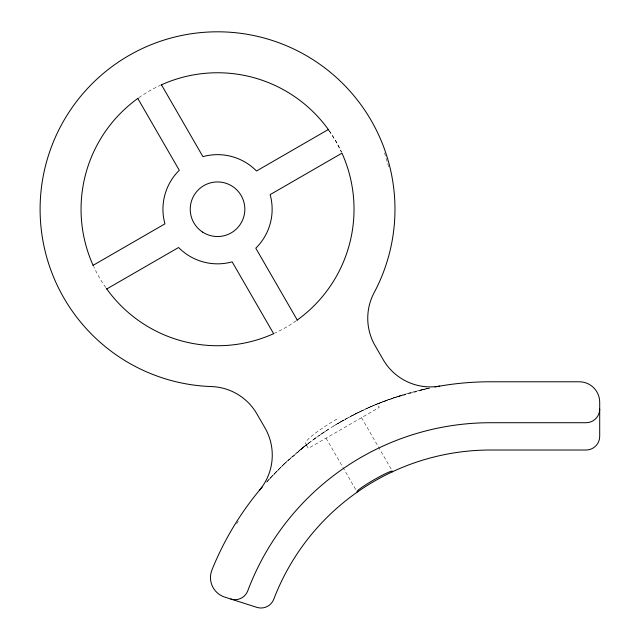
<?xml version="1.0" encoding="UTF-8"?>
<svg xmlns="http://www.w3.org/2000/svg" width="640" height="640" viewBox="0 0 640 640"><rect width="100%" height="100%" fill="white"/><g stroke="black" fill="none" stroke-linecap="round" stroke-linejoin="round"><path stroke-width="0.48" stroke-dasharray="3.2 2.4" d="M236.568 523.928L238.672 520.544M266.336 482.28L285.208 462.928M283.632 464.416L306.48 444.784L283.632 464.416L267.024 481.568A300.272 300.272 0 0 1 429.64 388.008M306.952 444.416L298.088 451.536L306.32 444.904L308.328 448.384L379.248 407.44L377.24 403.96L375.008 404.88M301.912 448.4L310.2 441.944M308.816 442.992L316 437.696M313.8 439.28L327 430.2M321.104 434.128L330.2 428.152M333.504 426.096L353.328 414.944M336.904 424.04L343.88 420.016M340.376 422.008L347.36 418.096M354.16 414.52L357.416 412.888M363.44 409.992L350.792 416.264L368.032 407.888M358.208 412.496L360.52 411.376M368.624 407.624L373.16 405.656M374.328 405.16L366.152 408.736L375.592 404.64L374.68 405.016M387.104 400.144L376.504 404.264L391.448 398.592L429.456 388.048C411.616 392.016 393.984 397.096 377.056 404.032L403.408 394.688M421.264 389.872L429.456 388.048M329.312 130.912L336.16 141.736L341.616 152.384M361.52 417.68L392.68 471.656M326.064 438.152L356.232 490.408M384.552 152.952L388.712 167.104M307.36 444.256A40.856 5.64 -30 0 1 338.592 418.104M296.128 320.832A136.488 136.488 0 0 1 274.888 333.096M105.768 287.576A136.488 136.488 0 0 1 93.68 266.592M138.952 97.648A136.488 136.488 0 0 1 160.192 85.384M329.128 130.656A136.488 136.488 0 0 1 341.392 151.896"/><path stroke-width="0.96" d="M93.104 265.328L164.936 223.856A54.592 54.592 0 0 1 179.288 170.288L137.816 98.456M106.752 288.968L178.584 247.496A54.592 54.592 0 0 0 232.152 261.848L273.624 333.672M328.816 130.216L328.32 129.52L256.496 170.992A54.592 54.592 0 0 0 202.928 156.64L161.456 84.808M297.264 320.024L255.792 248.2A54.592 54.592 0 0 0 270.144 194.632L341.968 153.16A136.488 136.488 0 0 1 296.92 320.272M262.184 487.04A300.272 300.272 0 0 0 211.952 569.944A20.472 20.472 0 0 0 224.712 597.088L256.864 607.36A13.648 13.648 0 0 0 273.768 599.232A232.032 232.032 0 0 1 490.512 450.016L586.056 450.016A13.648 13.648 0 0 0 599.704 436.368L599.704 402.248A20.472 20.472 0 0 0 579.232 381.776L490.512 381.776A300.272 300.272 0 0 0 435.024 386.944M274 333.504A136.488 136.488 0 0 1 106.512 288.624M93.28 265.704A136.488 136.488 0 0 1 138.152 98.216M161.08 84.984A136.488 136.488 0 0 1 328.568 129.856M439.672 386.112A54.592 54.592 0 0 1 383.152 359.6L375.064 345.592A54.592 54.592 0 0 1 374.152 292.632A177.432 177.432 0 0 0 276.312 41.824A177.432 177.432 0 0 0 43.16 176.44A177.432 177.432 0 0 0 211.456 386.568A54.592 54.592 0 0 1 256.864 413.84L264.952 427.848A54.592 54.592 0 0 1 259.648 490.048M357.792 491.776A20.456 1.84 -30 0 1 373.824 479.88A20.456 1.84 -30 0 1 392.144 471.944M230.824 599.04A13.648 13.648 0 0 0 247.76 590.84A259.328 259.328 0 0 1 490.52 422.72L586.056 422.72A13.648 13.648 0 0 0 599.704 409.072M202.6 232.088A27.296 27.296 0 0 0 244.792 210.752A27.296 27.296 0 0 0 205.216 184.88A27.296 27.296 0 0 0 202.6 232.088"/></g></svg>
